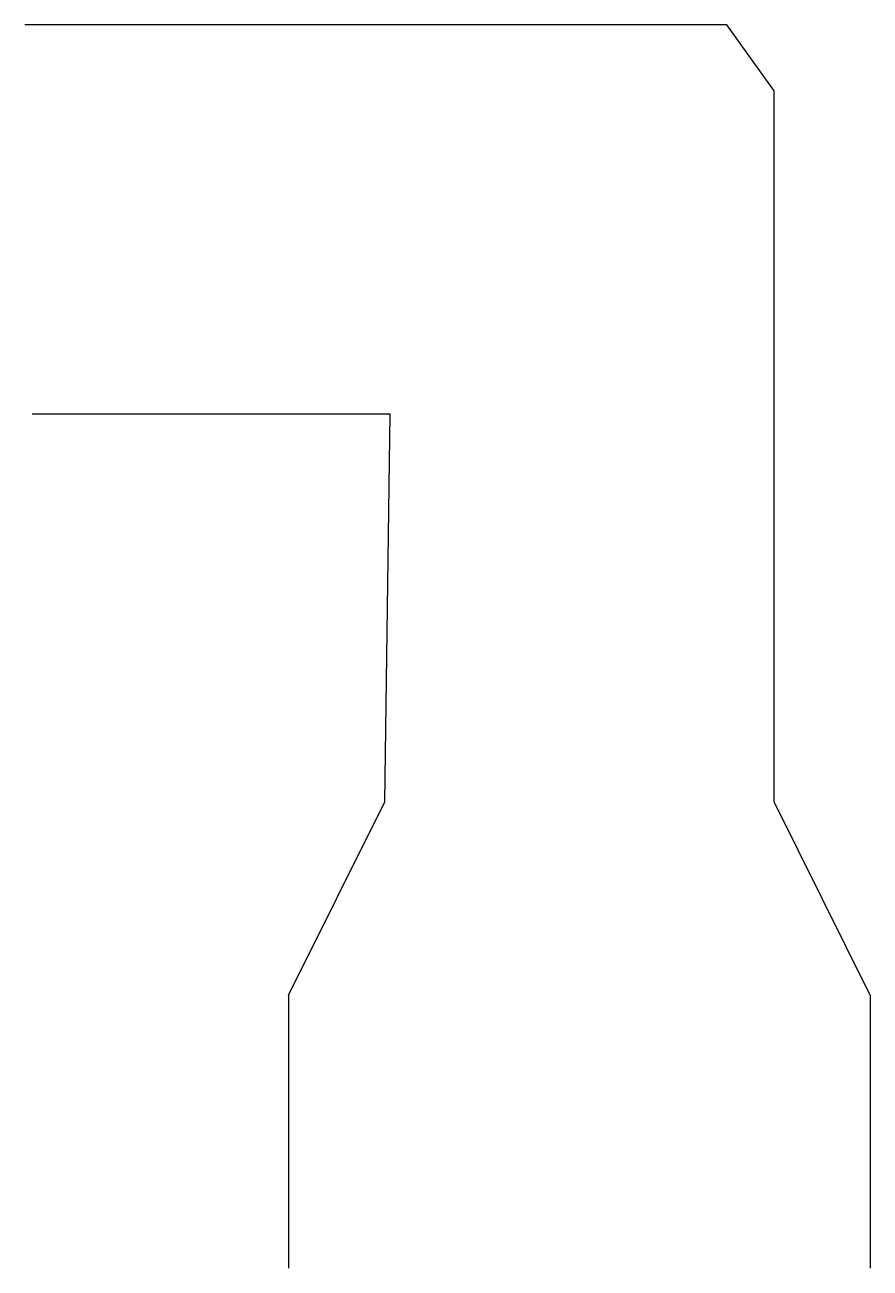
# Model space of a CAD drawing. Header units: inches. Extents: x 283 to 300.4, y -130.4 to -104.9.
import ezdxf

# ---------------------------------------------------------------- set-up
doc = ezdxf.new("R2010")
doc.units = ezdxf.units.IN
doc.header["$MEASUREMENT"] = 0
doc.layers.add('A201-Floorplan-2nd-floor', color=3, linetype='Continuous', lineweight=9)

msp = doc.modelspace()

# ---------------------------------------------------------------- linework, layer by layer
at = {"layer": 'A201-Floorplan-2nd-floor', "lineweight": 30}
for p, q in [((297.412, -104.878), (282.991, -104.878)), ((298.384, -106.233), (297.412, -104.878)), ((298.384, -120.844), (298.384, -106.233)), ((283.143, -112.874), (290.499, -112.874)), ((290.384, -120.844), (290.499, -112.874)), ((288.411, -124.816), (290.384, -120.844)), ((300.358, -124.816), (298.384, -120.844)), ((288.411, -124.816), (288.411, -130.429)), ((300.358, -124.816), (300.358, -130.429))]:
    msp.add_line(p, q, dxfattribs=at)

doc.saveas('drawing.dxf')
